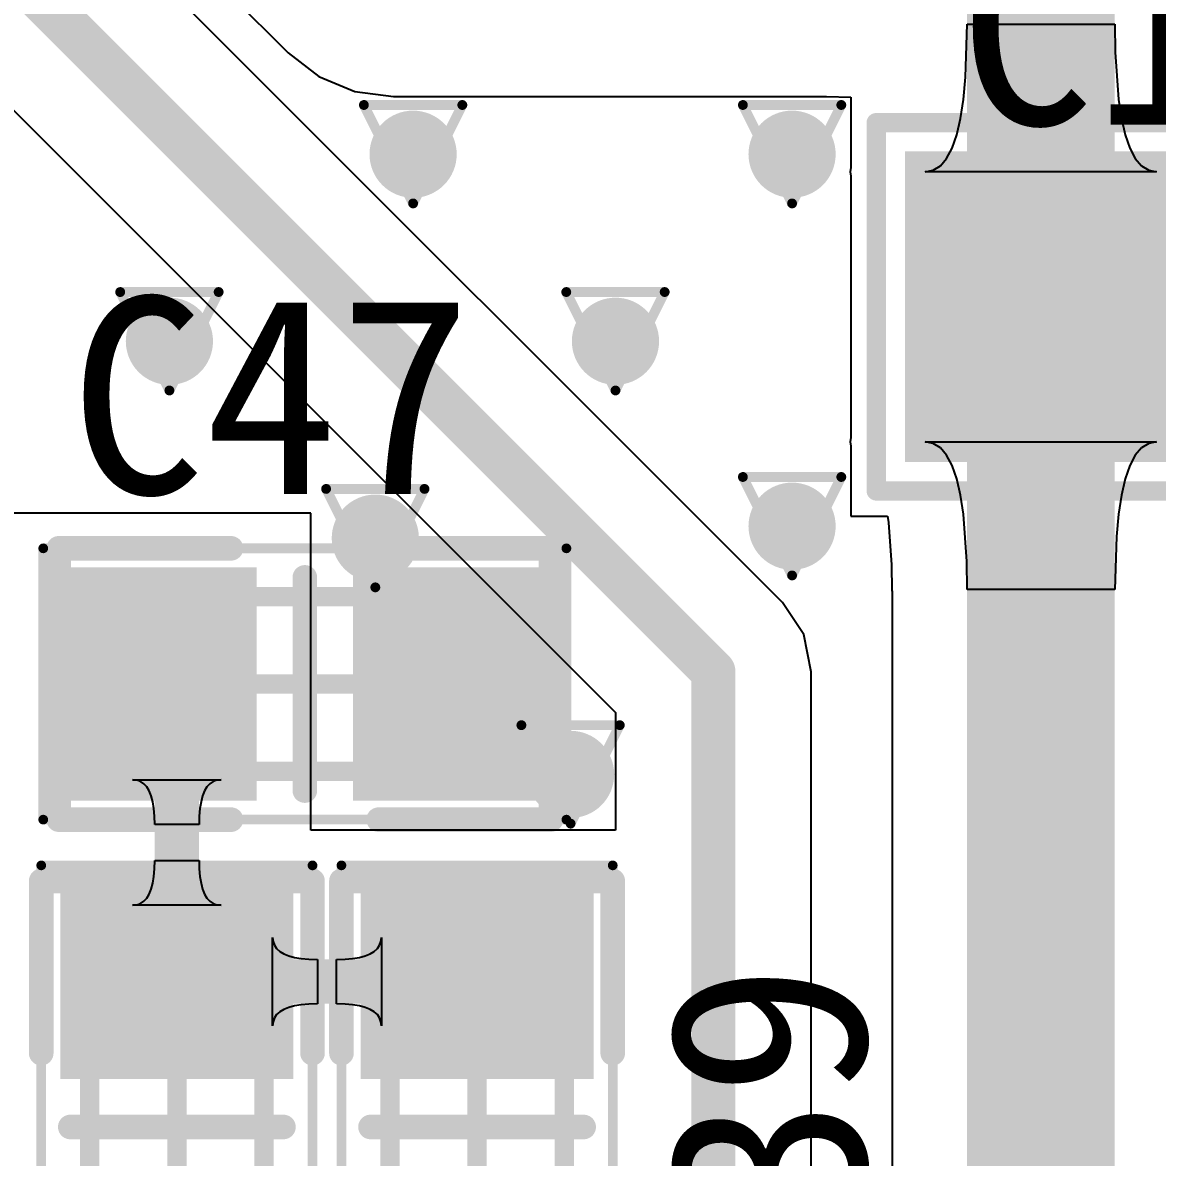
# Model space of a CAD drawing. Header units: millimetres. Extents: x 80 to 220, y 44 to 120.
# Drawn here: x 126.18 to 132.04, y 88 to 93.85 of the extents above; entities that cross this region are included whole.
import ezdxf

# ---------------------------------------------------------------- set-up
doc = ezdxf.new("R2010")
doc.units = ezdxf.units.MM
for name, color, linetype in [('BottomLayer', 5, 'Continuous'), ('DrillDrawing', 1, 'Continuous'), ('Mechanical13', 56, 'Continuous'), ('Mechanical15', 56, 'Continuous'), ('MultiLayer', 9, 'Continuous'), ('TopLayer', 1, 'Continuous'), ('TopOverlay', 2, 'Continuous'), ('TopPaste', 8, 'Continuous'), ('TopSolder', 216, 'Continuous'), ('ViaHoleLayer', 16, 'Continuous')]:
    doc.layers.add(name, color=color, linetype=linetype)

# ---------------------------------------------------------------- blocks, each defined once
blk = doc.blocks.new('R0603_45')
at = {"layer": 'Mechanical13', "const_width": 0.0999998}
for points in [[(0.8499983, 0.4499991), (-0.8500008399999999, 0.4499991)], [(-0.8500008399999999, -0.4500016399999999), (-0.8500008399999999, 0.4499991)], [(0.8499983, -0.4500016399999999), (0.8499983, 0.4499991)], [(0.8499983, -0.4500016399999999), (-0.8500008399999999, -0.4500016399999999)]]:
    blk.add_lwpolyline(points, dxfattribs=at)
at = {"layer": 'Mechanical13', "const_width": 0.0499999}
for points in [[(-0.87499952, 0.4499991, 1), (-0.8250021599999999, 0.4499991, 1)], [(-0.87499952, 0.4499991, 1), (-0.8250021599999999, 0.4499991, 1)], [(0.8249996199999998, 0.4499991, 1), (0.8749969799999999, 0.4499991, 1)], [(0.8249996199999998, 0.4499991, 1), (0.8749969799999999, 0.4499991, 1)], [(-0.87499952, -0.4500016399999999, 1), (-0.8250021599999999, -0.4500016399999999, 1)], [(-0.87499952, -0.4500016399999999, 1), (-0.8250021599999999, -0.4500016399999999, 1)], [(0.8249996199999998, -0.4500016399999999, 1), (0.8749969799999999, -0.4500016399999999, 1)], [(0.8249996199999998, -0.4500016399999999, 1), (0.8749969799999999, -0.4500016399999999, 1)]]:
    blk.add_lwpolyline(points, format="xyb", close=True, dxfattribs=at)
at = {"layer": 'Mechanical15'}
for points, const_width in [([(-1.34999984, -0.7000011399999999), (-1.34999984, 0.7000011399999999)], 0.0499999), ([(1.34999984, 0.7000011399999999), (-1.34999984, 0.7000011399999999)], 0.0499999), ([(1.34999984, -0.7000011399999999), (1.34999984, 0.7000011399999999)], 0.0499999), ([(0, -0.4500016399999999), (0, 0.4499991)], 0.0999998), ([(0.4499991, 0), (-0.4500016399999999, 0)], 0.0999998), ([(1.34999984, -0.7000011399999999), (-1.34999984, -0.7000011399999999)], 0.0499999)]:
    blk.add_lwpolyline(points, dxfattribs=dict(at, const_width=const_width))
for points, const_width in [([(-1.36249918, 0.7000011399999999, 1), (-1.3375005, 0.7000011399999999, 1)], 0.02499868), ([(-1.36249918, 0.7000011399999999, 1), (-1.3375005, 0.7000011399999999, 1)], 0.02499868), ([(1.3375005, 0.7000011399999999, 1), (1.36249918, 0.7000011399999999, 1)], 0.02499868), ([(1.3375005, 0.7000011399999999, 1), (1.36249918, 0.7000011399999999, 1)], 0.02499868), ([(-0.02499868, 0.4499991, 1), (0.02499868, 0.4499991, 1)], 0.0499999), ([(-0.47500032, 0, 1), (-0.42500296, 0, 1)], 0.0499999), ([(0.4250004199999999, 0, 1), (0.47499778, 0, 1)], 0.0499999), ([(-0.02499868, -0.4500016399999999, 1), (0.02499868, -0.4500016399999999, 1)], 0.0499999), ([(-1.36249918, -0.7000011399999999, 1), (-1.3375005, -0.7000011399999999, 1)], 0.02499868), ([(-1.36249918, -0.7000011399999999, 1), (-1.3375005, -0.7000011399999999, 1)], 0.02499868), ([(1.3375005, -0.7000011399999999, 1), (1.36249918, -0.7000011399999999, 1)], 0.02499868), ([(1.3375005, -0.7000011399999999, 1), (1.36249918, -0.7000011399999999, 1)], 0.02499868)]:
    blk.add_lwpolyline(points, format="xyb", close=True, dxfattribs=dict(at, const_width=const_width))
at = {"layer": 'TopLayer'}
for points in [[(-0.35000184, -0.499999), (-0.35000184, 0.499999), (-1.15000024, -0.499999), (-1.15000024, 0.499999)], [(1.1499977, -0.499999), (1.1499977, 0.499999), (0.3499993, -0.499999), (0.3499993, 0.499999)]]:
    blk.add_solid(points, dxfattribs=at)
at = {"layer": 'TopOverlay', "const_width": 0.127}
for points in [[(-0.3809999999999999, 0.7000011399999999), (-1.27, 0.7000011399999999)], [(-1.27, -0.7000011399999999), (-1.27, 0.7000011399999999)], [(1.27, 0.7000011399999999), (0.3809999999999999, 0.7000011399999999)], [(1.27, -0.7000011399999999), (1.27, 0.7000011399999999)], [(0, -0.5499989), (0, 0.5499989)], [(-0.3809999999999999, -0.7000011399999999), (-1.27, -0.7000011399999999)], [(1.27, -0.7000011399999999), (0.3809999999999999, -0.7000011399999999)]]:
    blk.add_lwpolyline(points, dxfattribs=at)
at = {"layer": 'TopOverlay', "const_width": 0.0635}
for points in [[(-1.30175, 0.7000011399999999, 1), (-1.23825, 0.7000011399999999, 1)], [(-1.30175, 0.7000011399999999, 1), (-1.23825, 0.7000011399999999, 1)], [(-0.41275, 0.7000011399999999, 1), (-0.34925, 0.7000011399999999, 1)], [(0.34925, 0.7000011399999999, 1), (0.41275, 0.7000011399999999, 1)], [(1.23825, 0.7000011399999999, 1), (1.30175, 0.7000011399999999, 1)], [(1.23825, 0.7000011399999999, 1), (1.30175, 0.7000011399999999, 1)], [(-0.03175, 0.5499989, 1), (0.03175, 0.5499989, 1)], [(-0.03175, -0.5499989, 1), (0.03175, -0.5499989, 1)], [(-1.30175, -0.7000011399999999, 1), (-1.23825, -0.7000011399999999, 1)], [(-1.30175, -0.7000011399999999, 1), (-1.23825, -0.7000011399999999, 1)], [(-0.41275, -0.7000011399999999, 1), (-0.34925, -0.7000011399999999, 1)], [(0.34925, -0.7000011399999999, 1), (0.41275, -0.7000011399999999, 1)], [(1.23825, -0.7000011399999999, 1), (1.30175, -0.7000011399999999, 1)], [(1.23825, -0.7000011399999999, 1), (1.30175, -0.7000011399999999, 1)]]:
    blk.add_lwpolyline(points, format="xyb", close=True, dxfattribs=at)
at = {"layer": 'TopPaste'}
for points in [[(-0.35000184, -0.499999), (-0.35000184, 0.499999), (-1.15000024, -0.499999), (-1.15000024, 0.499999)], [(1.1499977, -0.499999), (1.1499977, 0.499999), (0.3499993, -0.499999), (0.3499993, 0.499999)]]:
    blk.add_solid(points, dxfattribs=at)
at = {"layer": 'TopSolder'}
for points in [[(-0.24840184, -0.601599), (-0.24840184, 0.601599), (-1.25160024, -0.601599), (-1.25160024, 0.601599)], [(1.2515977, -0.601599), (1.2515977, 0.601599), (0.2483993, -0.601599), (0.2483993, 0.601599)]]:
    blk.add_solid(points, dxfattribs=at)
blk = doc.blocks.new('R0603_46')
at = {"layer": 'Mechanical13', "const_width": 0.0999998}
for points in [[(-0.8500008399999999, 0.4499991), (0.8499983, 0.4499991)], [(-0.8500008399999999, 0.4499991), (-0.8500008399999999, -0.4500016399999999)], [(0.8499983, 0.4499991), (0.8499983, -0.4500016399999999)], [(-0.8500008399999999, -0.4500016399999999), (0.8499983, -0.4500016399999999)]]:
    blk.add_lwpolyline(points, dxfattribs=at)
at = {"layer": 'Mechanical13', "const_width": 0.0499999}
for points in [[(-0.87499952, 0.4499991, 1), (-0.8250021599999999, 0.4499991, 1)], [(-0.87499952, 0.4499991, 1), (-0.8250021599999999, 0.4499991, 1)], [(0.8249996199999998, 0.4499991, 1), (0.8749969799999999, 0.4499991, 1)], [(0.8249996199999998, 0.4499991, 1), (0.8749969799999999, 0.4499991, 1)], [(-0.87499952, -0.4500016399999999, 1), (-0.8250021599999999, -0.4500016399999999, 1)], [(-0.87499952, -0.4500016399999999, 1), (-0.8250021599999999, -0.4500016399999999, 1)], [(0.8249996199999998, -0.4500016399999999, 1), (0.8749969799999999, -0.4500016399999999, 1)], [(0.8249996199999998, -0.4500016399999999, 1), (0.8749969799999999, -0.4500016399999999, 1)]]:
    blk.add_lwpolyline(points, format="xyb", close=True, dxfattribs=at)
at = {"layer": 'Mechanical15'}
for points, const_width in [([(-1.34999984, 0.7000011399999999), (-1.34999984, -0.7000011399999999)], 0.0499999), ([(-1.34999984, 0.7000011399999999), (1.34999984, 0.7000011399999999)], 0.0499999), ([(1.34999984, 0.7000011399999999), (1.34999984, -0.7000011399999999)], 0.0499999), ([(0, 0.4499991), (0, -0.4500016399999999)], 0.0999998), ([(-0.4500016399999999, 0), (0.4499991, 0)], 0.0999998), ([(-1.34999984, -0.7000011399999999), (1.34999984, -0.7000011399999999)], 0.0499999)]:
    blk.add_lwpolyline(points, dxfattribs=dict(at, const_width=const_width))
for points, const_width in [([(-1.36249918, 0.7000011399999999, 1), (-1.3375005, 0.7000011399999999, 1)], 0.02499868), ([(-1.36249918, 0.7000011399999999, 1), (-1.3375005, 0.7000011399999999, 1)], 0.02499868), ([(1.3375005, 0.7000011399999999, 1), (1.36249918, 0.7000011399999999, 1)], 0.02499868), ([(1.3375005, 0.7000011399999999, 1), (1.36249918, 0.7000011399999999, 1)], 0.02499868), ([(-0.02499868, 0.4499991, 1), (0.02499868, 0.4499991, 1)], 0.0499999), ([(-0.47500032, 0, 1), (-0.42500296, 0, 1)], 0.0499999), ([(0.4250004199999999, 0, 1), (0.47499778, 0, 1)], 0.0499999), ([(-0.02499868, -0.4500016399999999, 1), (0.02499868, -0.4500016399999999, 1)], 0.0499999), ([(-1.36249918, -0.7000011399999999, 1), (-1.3375005, -0.7000011399999999, 1)], 0.02499868), ([(-1.36249918, -0.7000011399999999, 1), (-1.3375005, -0.7000011399999999, 1)], 0.02499868), ([(1.3375005, -0.7000011399999999, 1), (1.36249918, -0.7000011399999999, 1)], 0.02499868), ([(1.3375005, -0.7000011399999999, 1), (1.36249918, -0.7000011399999999, 1)], 0.02499868)]:
    blk.add_lwpolyline(points, format="xyb", close=True, dxfattribs=dict(at, const_width=const_width))
at = {"layer": 'TopLayer'}
for points in [[(-0.35000184, -0.499999), (-0.35000184, 0.499999), (-1.15000024, -0.499999), (-1.15000024, 0.499999)], [(1.1499977, -0.499999), (1.1499977, 0.499999), (0.3499993, -0.499999), (0.3499993, 0.499999)]]:
    blk.add_solid(points, dxfattribs=at)
at = {"layer": 'TopOverlay', "const_width": 0.127}
for points in [[(-1.27, 0.7000011399999999), (-0.3809999999999999, 0.7000011399999999)], [(-1.27, 0.7000011399999999), (-1.27, -0.7000011399999999)], [(0.3809999999999999, 0.7000011399999999), (1.27, 0.7000011399999999)], [(1.27, 0.7000011399999999), (1.27, -0.7000011399999999)], [(0, 0.5499989), (0, -0.5499989)], [(-1.27, -0.7000011399999999), (-0.3809999999999999, -0.7000011399999999)], [(0.3809999999999999, -0.7000011399999999), (1.27, -0.7000011399999999)]]:
    blk.add_lwpolyline(points, dxfattribs=at)
at = {"layer": 'TopOverlay', "const_width": 0.0635}
for points in [[(-1.30175, 0.7000011399999999, 1), (-1.23825, 0.7000011399999999, 1)], [(-1.30175, 0.7000011399999999, 1), (-1.23825, 0.7000011399999999, 1)], [(-0.41275, 0.7000011399999999, 1), (-0.34925, 0.7000011399999999, 1)], [(0.34925, 0.7000011399999999, 1), (0.41275, 0.7000011399999999, 1)], [(1.23825, 0.7000011399999999, 1), (1.30175, 0.7000011399999999, 1)], [(1.23825, 0.7000011399999999, 1), (1.30175, 0.7000011399999999, 1)], [(-0.03175, 0.5499989, 1), (0.03175, 0.5499989, 1)], [(-0.03175, -0.5499989, 1), (0.03175, -0.5499989, 1)], [(-1.30175, -0.7000011399999999, 1), (-1.23825, -0.7000011399999999, 1)], [(-1.30175, -0.7000011399999999, 1), (-1.23825, -0.7000011399999999, 1)], [(-0.41275, -0.7000011399999999, 1), (-0.34925, -0.7000011399999999, 1)], [(0.34925, -0.7000011399999999, 1), (0.41275, -0.7000011399999999, 1)], [(1.23825, -0.7000011399999999, 1), (1.30175, -0.7000011399999999, 1)], [(1.23825, -0.7000011399999999, 1), (1.30175, -0.7000011399999999, 1)]]:
    blk.add_lwpolyline(points, format="xyb", close=True, dxfattribs=at)
at = {"layer": 'TopPaste'}
for points in [[(-0.35000184, -0.499999), (-0.35000184, 0.499999), (-1.15000024, -0.499999), (-1.15000024, 0.499999)], [(1.1499977, -0.499999), (1.1499977, 0.499999), (0.3499993, -0.499999), (0.3499993, 0.499999)]]:
    blk.add_solid(points, dxfattribs=at)
at = {"layer": 'TopSolder'}
for points in [[(-0.24840184, -0.601599), (-0.24840184, 0.601599), (-1.25160024, -0.601599), (-1.25160024, 0.601599)], [(1.2515977, -0.601599), (1.2515977, 0.601599), (0.2483993, -0.601599), (0.2483993, 0.601599)]]:
    blk.add_solid(points, dxfattribs=at)
blk = doc.blocks.new('C0603_90')
at = {"layer": 'Mechanical13', "const_width": 0.0999998}
for points in [[(-0.8500008399999999, -0.4500016399999999), (-0.8500008399999999, 0.4499991)], [(-0.8500008399999999, 0.4499991), (0.8499983, 0.4499991)], [(0.8499983, -0.4500016399999999), (0.8499983, 0.4499991)], [(-0.8500008399999999, -0.4500016399999999), (0.8499983, -0.4500016399999999)]]:
    blk.add_lwpolyline(points, dxfattribs=at)
at = {"layer": 'Mechanical13', "const_width": 0.0499999}
for points in [[(-0.87499952, 0.4499991, 1), (-0.8250021599999999, 0.4499991, 1)], [(-0.87499952, 0.4499991, 1), (-0.8250021599999999, 0.4499991, 1)], [(0.8249996199999998, 0.4499991, 1), (0.8749969799999999, 0.4499991, 1)], [(0.8249996199999998, 0.4499991, 1), (0.8749969799999999, 0.4499991, 1)], [(-0.87499952, -0.4500016399999999, 1), (-0.8250021599999999, -0.4500016399999999, 1)], [(-0.87499952, -0.4500016399999999, 1), (-0.8250021599999999, -0.4500016399999999, 1)], [(0.8249996199999998, -0.4500016399999999, 1), (0.8749969799999999, -0.4500016399999999, 1)], [(0.8249996199999998, -0.4500016399999999, 1), (0.8749969799999999, -0.4500016399999999, 1)]]:
    blk.add_lwpolyline(points, format="xyb", close=True, dxfattribs=at)
at = {"layer": 'Mechanical15'}
for points, const_width in [([(-1.34999984, 0.7000011399999999), (1.34999984, 0.7000011399999999)], 0.0499999), ([(-1.34999984, -0.7000011399999999), (-1.34999984, 0.7000011399999999)], 0.0499999), ([(1.34999984, -0.7000011399999999), (1.34999984, 0.7000011399999999)], 0.0499999), ([(0, -0.4500016399999999), (0, 0.4499991)], 0.0999998), ([(-0.4500016399999999, 0), (0.4499991, 0)], 0.0999998), ([(-1.34999984, -0.7000011399999999), (1.34999984, -0.7000011399999999)], 0.0499999)]:
    blk.add_lwpolyline(points, dxfattribs=dict(at, const_width=const_width))
for points, const_width in [([(-1.36249918, 0.7000011399999999, 1), (-1.3375005, 0.7000011399999999, 1)], 0.02499868), ([(-1.36249918, 0.7000011399999999, 1), (-1.3375005, 0.7000011399999999, 1)], 0.02499868), ([(1.3375005, 0.7000011399999999, 1), (1.36249918, 0.7000011399999999, 1)], 0.02499868), ([(1.3375005, 0.7000011399999999, 1), (1.36249918, 0.7000011399999999, 1)], 0.02499868), ([(-0.02499868, 0.4499991, 1), (0.02499868, 0.4499991, 1)], 0.0499999), ([(-0.47500032, 0, 1), (-0.42500296, 0, 1)], 0.0499999), ([(0.4250004199999999, 0, 1), (0.47499778, 0, 1)], 0.0499999), ([(-0.02499868, -0.4500016399999999, 1), (0.02499868, -0.4500016399999999, 1)], 0.0499999), ([(-1.36249918, -0.7000011399999999, 1), (-1.3375005, -0.7000011399999999, 1)], 0.02499868), ([(-1.36249918, -0.7000011399999999, 1), (-1.3375005, -0.7000011399999999, 1)], 0.02499868), ([(1.3375005, -0.7000011399999999, 1), (1.36249918, -0.7000011399999999, 1)], 0.02499868), ([(1.3375005, -0.7000011399999999, 1), (1.36249918, -0.7000011399999999, 1)], 0.02499868)]:
    blk.add_lwpolyline(points, format="xyb", close=True, dxfattribs=dict(at, const_width=const_width))
at = {"layer": 'TopLayer'}
for points in [[(-0.35000184, -0.499999), (-0.35000184, 0.499999), (-1.15000024, -0.499999), (-1.15000024, 0.499999)], [(1.1499977, -0.499999), (1.1499977, 0.499999), (0.3499993, -0.499999), (0.3499993, 0.499999)]]:
    blk.add_solid(points, dxfattribs=at)
at = {"layer": 'TopOverlay', "const_width": 0.127}
for points in [[(-1.27, -0.7000011399999999), (-1.27, 0.7000011399999999)], [(-1.27, 0.7000011399999999), (-0.3809999999999999, 0.7000011399999999)], [(0.3809999999999999, 0.7000011399999999), (1.27, 0.7000011399999999)], [(1.27, -0.7000011399999999), (1.27, 0.7000011399999999)], [(0, -0.5499989), (0, 0.5499989)], [(-1.27, -0.7000011399999999), (-0.3809999999999999, -0.7000011399999999)], [(0.3809999999999999, -0.7000011399999999), (1.27, -0.7000011399999999)]]:
    blk.add_lwpolyline(points, dxfattribs=at)
at = {"layer": 'TopOverlay', "const_width": 0.0635}
for points in [[(-1.30175, 0.7000011399999999, 1), (-1.23825, 0.7000011399999999, 1)], [(-1.30175, 0.7000011399999999, 1), (-1.23825, 0.7000011399999999, 1)], [(-0.41275, 0.7000011399999999, 1), (-0.34925, 0.7000011399999999, 1)], [(0.34925, 0.7000011399999999, 1), (0.41275, 0.7000011399999999, 1)], [(1.23825, 0.7000011399999999, 1), (1.30175, 0.7000011399999999, 1)], [(1.23825, 0.7000011399999999, 1), (1.30175, 0.7000011399999999, 1)], [(-0.03175, 0.5499989, 1), (0.03175, 0.5499989, 1)], [(-0.03175, -0.5499989, 1), (0.03175, -0.5499989, 1)], [(-1.30175, -0.7000011399999999, 1), (-1.23825, -0.7000011399999999, 1)], [(-1.30175, -0.7000011399999999, 1), (-1.23825, -0.7000011399999999, 1)], [(-0.41275, -0.7000011399999999, 1), (-0.34925, -0.7000011399999999, 1)], [(0.34925, -0.7000011399999999, 1), (0.41275, -0.7000011399999999, 1)], [(1.23825, -0.7000011399999999, 1), (1.30175, -0.7000011399999999, 1)], [(1.23825, -0.7000011399999999, 1), (1.30175, -0.7000011399999999, 1)]]:
    blk.add_lwpolyline(points, format="xyb", close=True, dxfattribs=at)
at = {"layer": 'TopPaste'}
for points in [[(-0.35000184, -0.499999), (-0.35000184, 0.499999), (-1.15000024, -0.499999), (-1.15000024, 0.499999)], [(1.1499977, -0.499999), (1.1499977, 0.499999), (0.3499993, -0.499999), (0.3499993, 0.499999)]]:
    blk.add_solid(points, dxfattribs=at)
at = {"layer": 'TopSolder'}
for points in [[(-0.24840184, -0.601599), (-0.24840184, 0.601599), (-1.25160024, -0.601599), (-1.25160024, 0.601599)], [(1.2515977, -0.601599), (1.2515977, 0.601599), (0.2483993, -0.601599), (0.2483993, 0.601599)]]:
    blk.add_solid(points, dxfattribs=at)
blk = doc.blocks.new('C0805_112')
at = {"layer": 'Mechanical13', "const_width": 0.0999998}
for points in [[(-1.07499912, -0.69999606), (-1.07499912, 0.7000036799999999)], [(-1.07499912, 0.7000036799999999), (1.07500166, 0.7000036799999999)], [(1.07500166, -0.69999606), (1.07500166, 0.7000036799999999)], [(-1.07499912, -0.69999606), (1.07500166, -0.69999606)]]:
    blk.add_lwpolyline(points, dxfattribs=at)
at = {"layer": 'Mechanical13', "const_width": 0.0499999}
for points in [[(-1.0999978, 0.7000036799999999, 1), (-1.05000044, 0.7000036799999999, 1)], [(-1.0999978, 0.7000036799999999, 1), (-1.05000044, 0.7000036799999999, 1)], [(1.05000298, 0.7000036799999999, 1), (1.10000034, 0.7000036799999999, 1)], [(1.05000298, 0.7000036799999999, 1), (1.10000034, 0.7000036799999999, 1)], [(-1.0999978, -0.69999606, 1), (-1.05000044, -0.69999606, 1)], [(-1.0999978, -0.69999606, 1), (-1.05000044, -0.69999606, 1)], [(1.05000298, -0.69999606, 1), (1.10000034, -0.69999606, 1)], [(1.05000298, -0.69999606, 1), (1.10000034, -0.69999606, 1)]]:
    blk.add_lwpolyline(points, format="xyb", close=True, dxfattribs=at)
at = {"layer": 'Mechanical15', "const_width": 0.0999998}
for points in [[(-1.74999904, -0.94999556), (-1.74999904, 0.9500031800000001)], [(-1.74999904, 0.9500031800000001), (1.75000158, 0.9500031800000001)], [(1.75000158, -0.94999556), (1.75000158, 0.9500031800000001)], [(2.54e-06, -0.49999646), (2.54e-06, 0.50000408)], [(-0.499999, 2.54e-06), (0.50000154, 2.54e-06)], [(-1.74999904, -0.94999556), (1.75000158, -0.94999556)]]:
    blk.add_lwpolyline(points, dxfattribs=at)
at = {"layer": 'Mechanical15', "const_width": 0.0499999}
for points in [[(-1.77499772, 0.9500031800000001, 1), (-1.72500036, 0.9500031800000001, 1)], [(-1.77499772, 0.9500031800000001, 1), (-1.72500036, 0.9500031800000001, 1)], [(1.7250029, 0.9500031800000001, 1), (1.77500026, 0.9500031800000001, 1)], [(1.7250029, 0.9500031800000001, 1), (1.77500026, 0.9500031800000001, 1)], [(-0.02499614, 0.50000408, 1), (0.02500122, 0.50000408, 1)], [(-0.5249976799999999, 2.54e-06, 1), (-0.47500032, 2.54e-06, 1)], [(0.47500286, 2.54e-06, 1), (0.52500022, 2.54e-06, 1)], [(-0.02499614, -0.49999646, 1), (0.02500122, -0.49999646, 1)], [(-1.77499772, -0.94999556, 1), (-1.72500036, -0.94999556, 1)], [(-1.77499772, -0.94999556, 1), (-1.72500036, -0.94999556, 1)], [(1.7250029, -0.94999556, 1), (1.77500026, -0.94999556, 1)], [(1.7250029, -0.94999556, 1), (1.77500026, -0.94999556, 1)]]:
    blk.add_lwpolyline(points, format="xyb", close=True, dxfattribs=at)
at = {"layer": 'TopLayer'}
for points in [[(-0.2999994, -0.69999606), (-0.2999994, 0.7000011399999999), (-1.499997, -0.69999606), (-1.499997, 0.7000011399999999)], [(1.49999954, -0.69999606), (1.49999954, 0.7000011399999999), (0.30000194, -0.69999606), (0.30000194, 0.7000011399999999)]]:
    blk.add_solid(points, dxfattribs=at)
at = {"layer": 'TopOverlay', "const_width": 0.1999996}
blk.add_lwpolyline([(0, -0.5999987999999999), (0, 0.5999987999999999)], dxfattribs=at)
at = {"layer": 'TopOverlay', "const_width": 0.0999998}
for points in [[(-0.0499999, 0.5999987999999999, 1), (0.0499999, 0.5999987999999999, 1)], [(-0.0499999, -0.5999987999999999, 1), (0.0499999, -0.5999987999999999, 1)]]:
    blk.add_lwpolyline(points, format="xyb", close=True, dxfattribs=at)
at = {"layer": 'TopPaste'}
for points in [[(-0.2999994, -0.69999606), (-0.2999994, 0.7000011399999999), (-1.499997, -0.69999606), (-1.499997, 0.7000011399999999)], [(1.49999954, -0.69999606), (1.49999954, 0.7000011399999999), (0.30000194, -0.69999606), (0.30000194, 0.7000011399999999)]]:
    blk.add_solid(points, dxfattribs=at)
at = {"layer": 'TopSolder'}
for points in [[(-0.1983994, -0.8015960599999999), (-0.1983994, 0.8016011399999999), (-1.601597, -0.8015960599999999), (-1.601597, 0.8016011399999999)], [(1.60159954, -0.8015960599999999), (1.60159954, 0.8016011399999999), (0.19840194, -0.8015960599999999), (0.19840194, 0.8016011399999999)]]:
    blk.add_solid(points, dxfattribs=at)

msp = doc.modelspace()

# ---------------------------------------------------------------- linework, layer by layer
at = {"layer": 'BottomLayer', "const_width": 0.22499828}
for points in [[(128.083691, 93.17379383999999, 1), (128.30868928, 93.17379383999999, 1)], [(130.039491, 93.17379383999999, 1), (130.26448928, 93.17379383999999, 1)], [(126.8260227, 92.20859383999999, 1), (127.05102098, 92.20859383999999, 1)], [(129.1280882, 92.20859383999999, 1), (129.35308648, 92.20859383999999, 1)], [(130.039491, 91.25420154, 1), (130.26448928, 91.25420154, 1)], [(127.88868504, 91.19259384, 1), (128.11368332, 91.19259384, 1)], [(128.896491, 89.97339384, 1), (129.12148928, 89.97339384, 1)]]:
    msp.add_lwpolyline(points, format="xyb", close=True, dxfattribs=at)
at = {"layer": 'DrillDrawing', "const_width": 0.0508}
for points in [[(127.94219014, 93.42779383999999), (128.45019014, 93.42779383999999)], [(127.94219014, 93.42779383999999), (128.19619014, 92.91979384)], [(128.19619014, 92.91979384), (128.45019014, 93.42779383999999)], [(129.89799014, 93.42779383999999), (130.40599014, 93.42779383999999)], [(129.89799014, 93.42779383999999), (130.15199014, 92.91979384)], [(130.15199014, 92.91979384), (130.40599014, 93.42779383999999)], [(126.68452184, 92.46259384), (127.19252184, 92.46259384)], [(126.68452184, 92.46259384), (126.93852184, 91.95459383999999)], [(126.93852184, 91.95459383999999), (127.19252184, 92.46259384)], [(128.98658734, 92.46259384), (129.49458734, 92.46259384)], [(128.98658734, 92.46259384), (129.24058734, 91.95459383999999)], [(129.24058734, 91.95459383999999), (129.49458734, 92.46259384)], [(129.89799014, 91.50820153999999), (130.40599014, 91.50820153999999)], [(129.89799014, 91.50820153999999), (130.15199014, 91.00020153999999)], [(130.15199014, 91.00020153999999), (130.40599014, 91.50820153999999)], [(127.74718418, 91.44659383999999), (128.25518418, 91.44659383999999)], [(127.74718418, 91.44659383999999), (128.00118418, 90.93859384)], [(128.00118418, 90.93859384), (128.25518418, 91.44659383999999)], [(128.75499014, 90.22739384), (129.26299014, 90.22739384)], [(128.75499014, 90.22739384), (129.00899014, 89.71939384)], [(129.00899014, 89.71939384), (129.26299014, 90.22739384)]]:
    msp.add_lwpolyline(points, dxfattribs=at)
at = {"layer": 'DrillDrawing', "const_width": 0.0254}
for points in [[(127.92949014, 93.42779383999999, 1), (127.95489014, 93.42779383999999, 1)], [(127.92949014, 93.42779383999999, 1), (127.95489014, 93.42779383999999, 1)], [(128.43749014, 93.42779383999999, 1), (128.46289014, 93.42779383999999, 1)], [(128.43749014, 93.42779383999999, 1), (128.46289014, 93.42779383999999, 1)], [(129.88529014, 93.42779383999999, 1), (129.91069014, 93.42779383999999, 1)], [(129.88529014, 93.42779383999999, 1), (129.91069014, 93.42779383999999, 1)], [(130.39329014, 93.42779383999999, 1), (130.41869014, 93.42779383999999, 1)], [(130.39329014, 93.42779383999999, 1), (130.41869014, 93.42779383999999, 1)], [(128.18349014, 92.91979384, 1), (128.20889014, 92.91979384, 1)], [(128.18349014, 92.91979384, 1), (128.20889014, 92.91979384, 1)], [(130.13929014, 92.91979384, 1), (130.16469014, 92.91979384, 1)], [(130.13929014, 92.91979384, 1), (130.16469014, 92.91979384, 1)], [(126.67182184, 92.46259384, 1), (126.69722184, 92.46259384, 1)], [(126.67182184, 92.46259384, 1), (126.69722184, 92.46259384, 1)], [(127.17982184, 92.46259384, 1), (127.20522184, 92.46259384, 1)], [(127.17982184, 92.46259384, 1), (127.20522184, 92.46259384, 1)], [(128.97388734, 92.46259384, 1), (128.99928734, 92.46259384, 1)], [(128.97388734, 92.46259384, 1), (128.99928734, 92.46259384, 1)], [(129.48188734, 92.46259384, 1), (129.50728734, 92.46259384, 1)], [(129.48188734, 92.46259384, 1), (129.50728734, 92.46259384, 1)], [(126.92582184, 91.95459383999999, 1), (126.95122184, 91.95459383999999, 1)], [(126.92582184, 91.95459383999999, 1), (126.95122184, 91.95459383999999, 1)], [(129.22788734, 91.95459383999999, 1), (129.25328734, 91.95459383999999, 1)], [(129.22788734, 91.95459383999999, 1), (129.25328734, 91.95459383999999, 1)], [(129.88529014, 91.50820153999999, 1), (129.91069014, 91.50820153999999, 1)], [(129.88529014, 91.50820153999999, 1), (129.91069014, 91.50820153999999, 1)], [(130.39329014, 91.50820153999999, 1), (130.41869014, 91.50820153999999, 1)], [(130.39329014, 91.50820153999999, 1), (130.41869014, 91.50820153999999, 1)], [(127.73448418, 91.44659383999999, 1), (127.75988418, 91.44659383999999, 1)], [(127.73448418, 91.44659383999999, 1), (127.75988418, 91.44659383999999, 1)], [(128.24248418, 91.44659383999999, 1), (128.26788418, 91.44659383999999, 1)], [(128.24248418, 91.44659383999999, 1), (128.26788418, 91.44659383999999, 1)], [(130.13929014, 91.00020153999999, 1), (130.16469014, 91.00020153999999, 1)], [(130.13929014, 91.00020153999999, 1), (130.16469014, 91.00020153999999, 1)], [(127.98848418, 90.93859384, 1), (128.01388418, 90.93859384, 1)], [(127.98848418, 90.93859384, 1), (128.01388418, 90.93859384, 1)], [(128.74229014, 90.22739384, 1), (128.76769014, 90.22739384, 1)], [(128.74229014, 90.22739384, 1), (128.76769014, 90.22739384, 1)], [(129.25029014, 90.22739384, 1), (129.27569014, 90.22739384, 1)], [(129.25029014, 90.22739384, 1), (129.27569014, 90.22739384, 1)], [(128.99629014, 89.71939384, 1), (129.02169014, 89.71939384, 1)], [(128.99629014, 89.71939384, 1), (129.02169014, 89.71939384, 1)]]:
    msp.add_lwpolyline(points, format="xyb", close=True, dxfattribs=at)
at = {"layer": 'MultiLayer', "const_width": 0.22499828}
for points in [[(128.083691, 93.17379383999999, 1), (128.30868928, 93.17379383999999, 1)], [(130.039491, 93.17379383999999, 1), (130.26448928, 93.17379383999999, 1)], [(126.8260227, 92.20859383999999, 1), (127.05102098, 92.20859383999999, 1)], [(129.1280882, 92.20859383999999, 1), (129.35308648, 92.20859383999999, 1)], [(130.039491, 91.25420154, 1), (130.26448928, 91.25420154, 1)], [(127.88868504, 91.19259384, 1), (128.11368332, 91.19259384, 1)], [(128.896491, 89.97339384, 1), (129.12148928, 89.97339384, 1)]]:
    msp.add_lwpolyline(points, format="xyb", close=True, dxfattribs=at)
at = {"layer": 'TopLayer'}
for p, q in [((130.10268112, 90.85973953999999), (125.93293584, 95.02948482)), ((126.54532476, 94.70292717999999), (127.55112412, 93.69712781999999)), ((125.50172258, 94.03233416), (129.24058734, 90.29346939999999)), ((131.0467534, 93.57102697999998), (131.05539194, 93.84534697999999)), ((131.05539194, 93.84534697999999), (131.81739194, 93.84534697999999)), ((131.81739194, 93.84534697999999), (131.81955094, 93.70056697999999)), ((127.55112412, 93.69712781999999), (127.71030084, 93.57498684)), ((131.81955094, 93.70056697999999), (131.83682802, 93.45672698)), ((127.71030084, 93.57498684), (127.8956675, 93.49820518)), ((131.03595586, 93.45672698), (131.0467534, 93.57102697999998)), ((127.8956675, 93.49820518), (128.09459014, 93.47201777999999)), ((128.09459014, 93.47201777999999), (130.33030576, 93.47201777999999)), ((130.33030576, 93.47201777999999), (130.45539314, 93.46739244)), ((130.45539314, 93.46739244), (130.45539314, 93.10555165999999)), ((131.02084032, 93.35766697999999), (131.03595586, 93.45672698)), ((131.83682802, 93.45672698), (131.85194356, 93.35766697999999)), ((131.00140424, 93.27384698), (131.02084032, 93.35766697999999)), ((131.85194356, 93.35766697999999), (131.87137964, 93.27384698)), ((130.97765016, 93.20526698), (131.00140424, 93.27384698)), ((131.87137964, 93.27384698), (131.89513372, 93.20526698)), ((130.94957554, 93.15192698), (130.97765016, 93.20526698)), ((131.89513372, 93.20526698), (131.92320834, 93.15192698)), ((130.45539314, 93.10555165999999), (130.45097608, 93.08334698)), ((130.8804723, 93.09096697999999), (130.91718292, 93.11382698)), ((130.91718292, 93.11382698), (130.94957554, 93.15192698)), ((131.92320834, 93.15192698), (131.95560096, 93.11382698)), ((131.95560096, 93.11382698), (131.99231158, 93.09096697999999)), ((130.45097608, 93.08334698), (130.45539314, 93.0611423)), ((130.45539314, 93.0611423), (130.45539314, 91.71165045999999)), ((130.83944114, 93.08334698), (130.8804723, 93.09096697999999)), ((132.03334274, 93.08334698), (130.83944114, 93.08334698)), ((131.99231158, 93.09096697999999), (132.03334274, 93.08334698)), ((130.45539314, 91.71165045999999), (130.45097608, 91.68944578)), ((130.45097608, 91.68944578), (130.45539314, 91.6672411)), ((130.45539314, 91.6672411), (130.45539314, 91.30539777999999)), ((130.8804723, 91.68182578), (130.83944114, 91.68944578)), ((130.83944114, 91.68944578), (132.03334274, 91.68944578)), ((130.91718292, 91.65896577999999), (130.8804723, 91.68182578)), ((130.94957554, 91.62086577999999), (130.91718292, 91.65896577999999)), ((131.95560096, 91.65896577999999), (131.92320834, 91.62086577999999)), ((131.99231158, 91.68182578), (131.95560096, 91.65896577999999)), ((132.03334274, 91.68944578), (131.99231158, 91.68182578)), ((130.97765016, 91.56752578), (130.94957554, 91.62086577999999)), ((131.92320834, 91.62086577999999), (131.89513372, 91.56752578)), ((131.00140424, 91.49894578), (130.97765016, 91.56752578)), ((131.89513372, 91.56752578), (131.87137964, 91.49894578)), ((131.02084032, 91.41512578), (131.00140424, 91.49894578)), ((131.87137964, 91.49894578), (131.85194356, 91.41512578)), ((131.03595586, 91.31606577999999), (131.02084032, 91.41512578)), ((131.85194356, 91.41512578), (131.83682802, 91.31606577999999)), ((127.6683883, 91.32099337999999), (126.1063899, 91.32099337999999)), ((127.6683883, 89.68499462), (127.6683883, 91.32099337999999)), ((130.45539314, 91.30539777999999), (130.64462314, 91.30539777999999)), ((130.64462314, 91.30539777999999), (130.64956852, 91.2729823)), ((131.05323294, 91.07222578), (131.03595586, 91.31606577999999)), ((131.83682802, 91.31606577999999), (131.82603048, 91.20176578)), ((130.64956852, 91.2729823), (130.66497362, 91.05556845999999)), ((131.82603048, 91.20176578), (131.81739194, 90.92744578)), ((130.66497362, 91.05556845999999), (130.66697006, 90.92165458)), ((131.05539194, 90.92744578), (131.05323294, 91.07222578)), ((130.66697006, 90.92165458), (130.66781588, 90.91770996)), ((130.66781588, 90.91770996), (130.66781588, 87.70265416)), ((131.81739194, 90.92744578), (131.05539194, 90.92744578)), ((130.21215258, 90.69590699999999), (130.10268112, 90.85973953999999)), ((130.25059294, 90.50264856), (130.21215258, 90.69590699999999)), ((130.25059294, 87.71279383999999), (130.25059294, 90.50264856)), ((129.24058734, 90.29346939999999), (129.24058734, 89.68499207999999)), ((126.77010714, 89.9437749), (126.74839014, 89.94609138)), ((126.74839014, 89.94609138), (127.20559014, 89.94609138)), ((126.78953814, 89.93682546), (126.77010714, 89.9437749)), ((127.18387314, 89.9437749), (127.16444214, 89.93682546)), ((127.20559014, 89.94609138), (127.18387314, 89.9437749)), ((126.80668314, 89.92524306), (126.78953814, 89.93682546)), ((126.82154214, 89.9090277), (126.80668314, 89.92524306)), ((126.83411514, 89.88817937999998), (126.82154214, 89.9090277)), ((126.84440214, 89.86269809999999), (126.83411514, 89.88817937999998)), ((127.11986514, 89.88817937999998), (127.10957814, 89.86269809999999)), ((127.13243814, 89.9090277), (127.11986514, 89.88817937999998)), ((127.14729714, 89.92524306), (127.13243814, 89.9090277)), ((127.16444214, 89.93682546), (127.14729714, 89.92524306)), ((126.85240314, 89.83258386), (126.84440214, 89.86269809999999)), ((126.85811814, 89.79783666), (126.85240314, 89.83258386)), ((127.10157714, 89.83258386), (127.09586214, 89.79783666)), ((127.10957814, 89.86269809999999), (127.10157714, 89.83258386)), ((126.86154714, 89.7584565), (126.85811814, 89.79783666)), ((127.09586214, 89.79783666), (127.09243314, 89.7584565)), ((126.86269014, 89.71444337999999), (126.86154714, 89.7584565)), ((127.09129014, 89.71444337999999), (126.86269014, 89.71444337999999)), ((127.09243314, 89.7584565), (127.09129014, 89.71444337999999)), ((127.85798914, 89.68499462), (127.6683883, 89.68499462)), ((127.85798914, 89.68499207999999), (127.85798914, 89.68499462)), ((129.24058734, 89.68499207999999), (127.85798914, 89.68499207999999)), ((126.85811814, 89.44615334), (126.86154714, 89.48553349999999)), ((126.86154714, 89.48553349999999), (126.86269014, 89.52954661999999)), ((126.86269014, 89.52954661999999), (127.09129014, 89.52954661999999)), ((127.09129014, 89.52954661999999), (127.09243314, 89.48553349999999)), ((127.09243314, 89.48553349999999), (127.09586214, 89.44615334)), ((126.85240314, 89.41140614), (126.85811814, 89.44615334)), ((127.09586214, 89.44615334), (127.10157714, 89.41140614)), ((126.82154214, 89.3349623), (126.83411514, 89.35581062)), ((126.83411514, 89.35581062), (126.84440214, 89.3812919)), ((126.84440214, 89.3812919), (126.85240314, 89.41140614)), ((127.10157714, 89.41140614), (127.10957814, 89.3812919)), ((127.10957814, 89.3812919), (127.11986514, 89.35581062)), ((127.11986514, 89.35581062), (127.13243814, 89.3349623)), ((126.74839014, 89.29789862), (126.77010714, 89.3002151)), ((127.20559014, 89.29789862), (126.74839014, 89.29789862)), ((126.77010714, 89.3002151), (126.78953814, 89.30716454)), ((126.78953814, 89.30716454), (126.80668314, 89.31874694)), ((126.80668314, 89.31874694), (126.82154214, 89.3349623)), ((127.13243814, 89.3349623), (127.14729714, 89.31874694)), ((127.14729714, 89.31874694), (127.16444214, 89.30716454)), ((127.16444214, 89.30716454), (127.18387314, 89.3002151)), ((127.18387314, 89.3002151), (127.20559014, 89.29789862)), ((127.47089314, 88.67539541999999), (127.47089314, 89.13259542)), ((127.47089314, 89.13259542), (127.47320962, 89.11087841999999)), ((128.03017066, 89.11087841999999), (128.03248714, 89.13259542)), ((128.03248714, 89.13259542), (128.03248714, 88.67539541999999)), ((127.47320962, 89.11087841999999), (127.48015906, 89.09144742)), ((127.48015906, 89.09144742), (127.49174146, 89.07430242)), ((127.49174146, 89.07430242), (127.50795682, 89.05944342)), ((127.99542346, 89.05944342), (128.01163882, 89.07430242)), ((128.01163882, 89.07430242), (128.02322122, 89.09144742)), ((128.02322122, 89.09144742), (128.03017066, 89.11087841999999)), ((127.50795682, 89.05944342), (127.52880514, 89.04687041999999)), ((127.52880514, 89.04687041999999), (127.55428642, 89.03658342)), ((127.55428642, 89.03658342), (127.58440066, 89.02858241999999)), ((127.58440066, 89.02858241999999), (127.61914786, 89.02286742)), ((127.61914786, 89.02286742), (127.65852802, 89.01943842)), ((127.65852802, 89.01943842), (127.70254114, 89.01829541999999)), ((127.70254114, 89.01829541999999), (127.70254114, 88.78969542)), ((127.80083914, 89.01829541999999), (127.84485226, 89.01943842)), ((127.80083914, 88.78969542), (127.80083914, 89.01829541999999)), ((127.84485226, 89.01943842), (127.88423242, 89.02286742)), ((127.88423242, 89.02286742), (127.91897962, 89.02858241999999)), ((127.91897962, 89.02858241999999), (127.94909386, 89.03658342)), ((127.94909386, 89.03658342), (127.97457514, 89.04687041999999)), ((127.97457514, 89.04687041999999), (127.99542346, 89.05944342)), ((127.55428642, 88.77140742), (127.52880514, 88.76112042)), ((127.58440066, 88.77940842), (127.55428642, 88.77140742)), ((127.61914786, 88.78512342), (127.58440066, 88.77940842)), ((127.65852802, 88.78855241999999), (127.61914786, 88.78512342)), ((127.70254114, 88.78969542), (127.65852802, 88.78855241999999)), ((127.84485226, 88.78855241999999), (127.80083914, 88.78969542)), ((127.88423242, 88.78512342), (127.84485226, 88.78855241999999)), ((127.91897962, 88.77940842), (127.88423242, 88.78512342)), ((127.94909386, 88.77140742), (127.91897962, 88.77940842)), ((127.97457514, 88.76112042), (127.94909386, 88.77140742)), ((127.48015906, 88.71654342), (127.47320962, 88.69711242)), ((127.49174146, 88.73368842), (127.48015906, 88.71654342)), ((127.50795682, 88.74854742), (127.49174146, 88.73368842)), ((127.52880514, 88.76112042), (127.50795682, 88.74854742)), ((127.99542346, 88.74854742), (127.97457514, 88.76112042)), ((128.01163882, 88.73368842), (127.99542346, 88.74854742)), ((128.02322122, 88.71654342), (128.01163882, 88.73368842)), ((128.03017066, 88.69711242), (128.02322122, 88.71654342)), ((127.47320962, 88.69711242), (127.47089314, 88.67539541999999)), ((128.03248714, 88.67539541999999), (128.03017066, 88.69711242))]:
    msp.add_line(p, q, dxfattribs=at)
for points, const_width in [([(125.57584486, 94.67239384), (129.74559014, 90.50264856)], 0.2286), ([(131.43639194, 92.38639638), (131.43639194, 94.20079204)], 0.7619999999999999), ([(131.43356492, 92.38922339999999), (131.43639194, 92.38639638)], 0.7619999999999999), ([(131.43639194, 87.38429817999999), (131.43639194, 92.38639638)], 0.7619999999999999), ([(129.74559014, 87.71279383999999), (129.74559014, 90.50264856)], 0.2286), ([(126.97699014, 88.90399542), (126.97699014, 90.35039334)], 0.2286), ([(126.97699014, 88.90399542), (128.5263876, 88.90399542)], 0.2286)]:
    msp.add_lwpolyline(points, dxfattribs=dict(at, const_width=const_width))
for points, const_width in [([(131.24589194, 94.20079204, 1), (131.62689194, 94.20079204, 1)], 0.3809999999999999), ([(128.083691, 93.17379383999999, 1), (128.30868928, 93.17379383999999, 1)], 0.22499828), ([(130.039491, 93.17379383999999, 1), (130.26448928, 93.17379383999999, 1)], 0.22499828), ([(131.24306492, 92.38922339999999, 1), (131.62406492, 92.38922339999999, 1)], 0.3809999999999999), ([(131.24589194, 92.38639638, 1), (131.62689194, 92.38639638, 1)], 0.3809999999999999), ([(131.24589194, 92.38639638, 1), (131.62689194, 92.38639638, 1)], 0.3809999999999999), ([(131.24589194, 92.38639638, 1), (131.62689194, 92.38639638, 1)], 0.3809999999999999), ([(126.8260227, 92.20859383999999, 1), (127.05102098, 92.20859383999999, 1)], 0.22499828), ([(129.1280882, 92.20859383999999, 1), (129.35308648, 92.20859383999999, 1)], 0.22499828), ([(130.039491, 91.25420154, 1), (130.26448928, 91.25420154, 1)], 0.22499828), ([(127.88868504, 91.19259384, 1), (128.11368332, 91.19259384, 1)], 0.22499828), ([(129.68844014, 90.50264856, 1), (129.80274014, 90.50264856, 1)], 0.1143), ([(129.68844014, 90.50264856, 1), (129.80274014, 90.50264856, 1)], 0.1143), ([(126.91984014, 90.35039334, 1), (127.03414014, 90.35039334, 1)], 0.1143), ([(128.896491, 89.97339384, 1), (129.12148928, 89.97339384, 1)], 0.22499828), ([(126.91984014, 88.90399542, 1), (127.03414014, 88.90399542, 1)], 0.1143), ([(126.91984014, 88.90399542, 1), (127.03414014, 88.90399542, 1)], 0.1143), ([(128.4692376, 88.90399542, 1), (128.5835376, 88.90399542, 1)], 0.1143)]:
    msp.add_lwpolyline(points, format="xyb", close=True, dxfattribs=dict(at, const_width=const_width))
at = {"layer": 'ViaHoleLayer', "const_width": 0.0999998}
for points in [[(128.14619024, 93.17379383999999, 1), (128.24619004, 93.17379383999999, 1)], [(130.10199024, 93.17379383999999, 1), (130.20199004, 93.17379383999999, 1)], [(126.88852194, 92.20859383999999, 1), (126.98852174, 92.20859383999999, 1)], [(129.19058744, 92.20859383999999, 1), (129.29058724, 92.20859383999999, 1)], [(130.10199024, 91.25420154, 1), (130.20199004, 91.25420154, 1)], [(127.95118428, 91.19259384, 1), (128.05118408, 91.19259384, 1)], [(128.95899024, 89.97339384, 1), (129.05899004, 89.97339384, 1)]]:
    msp.add_lwpolyline(points, format="xyb", close=True, dxfattribs=at)

# ---------------------------------------------------------------- block references
for name, p, rotation in [('C0805_112', (132.33639014, 92.38639384), 360), ('C0603_90', (127.63739014, 90.43999437999999), 360), ('R0603_45', (126.97699014, 88.15399438), 270), ('R0603_46', (128.52639014, 88.15399438), 90)]:
    msp.add_blockref(name, p, dxfattribs=dict(rotation=rotation))

# ---------------------------------------------------------------- texts
at = {"layer": 'TopOverlay'}
for s, p in [('C13', (131.01559014, 93.32619384)), ('C47', (126.42699124, 91.42119383999999))]:
    msp.add_text(s, height=1.016, dxfattribs=at).set_placement(p)
msp.add_text('R39', height=1.016, rotation=90, dxfattribs=at).set_placement((130.53299014, 86.92539384))

doc.saveas('drawing.dxf')
